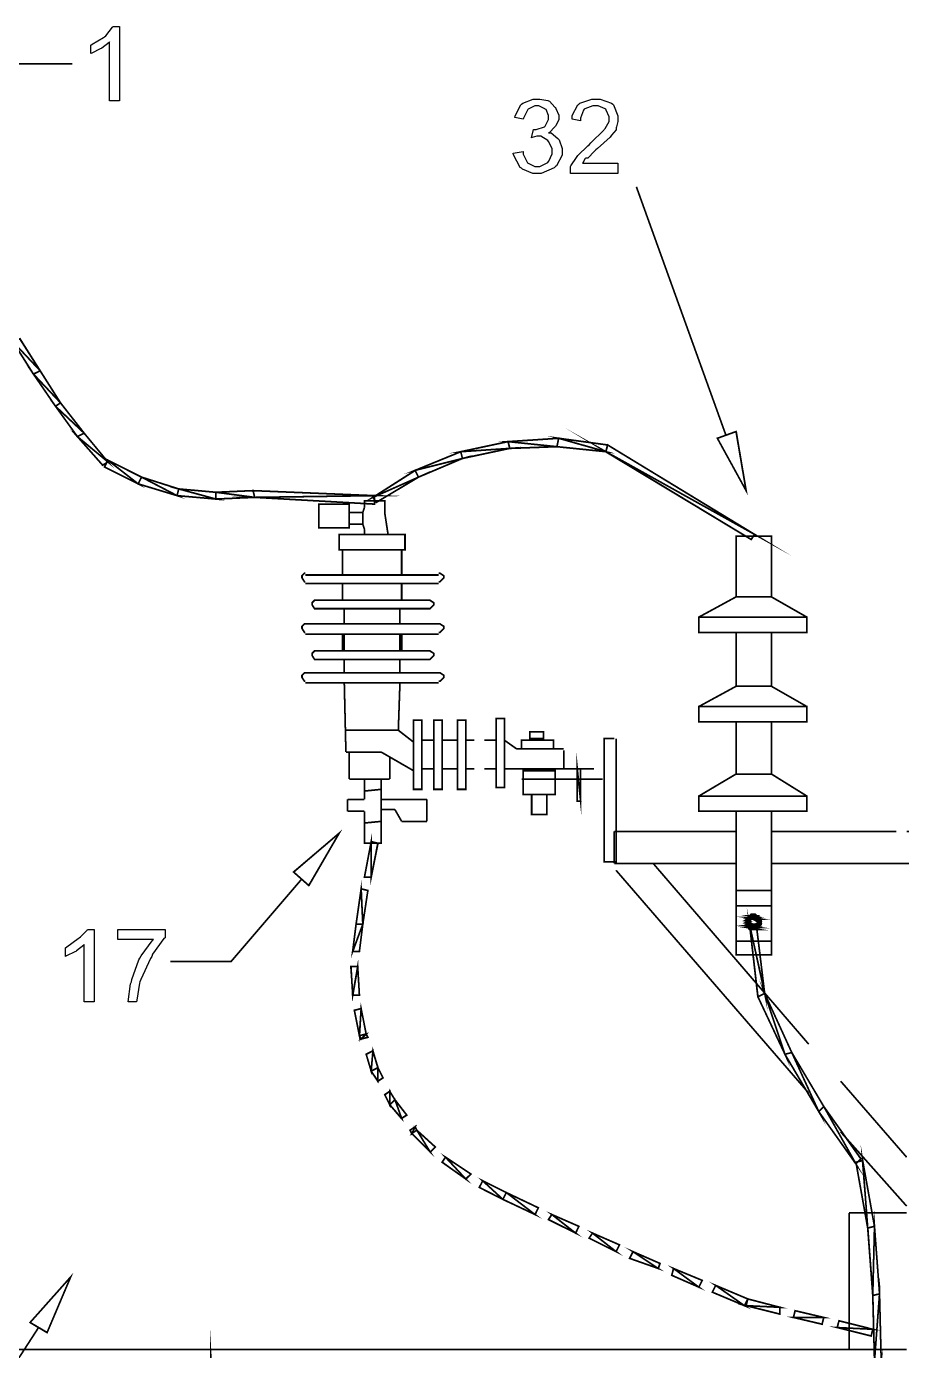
# Model space of a CAD drawing. Extents: x 219 to 1226, y 175 to 465.
# Drawn here: x 951.21 to 973.19, y 388.63 to 421.89 of the extents above; entities that cross this region are included whole.
import ezdxf

# ---------------------------------------------------------------- set-up
doc = ezdxf.new("R2010")
doc.units = 0
doc.header["$MEASUREMENT"] = 0
for name, color, linetype in [('C00-00-00-BLACK', 7, 'Continuous'), ('C00-7E-FF', 150, 'Continuous'), ('C00-FF-00', 3, 'Continuous'), ('CFF-00-00', 1, 'Continuous'), ('CFF-7E-00', 30, 'Continuous')]:
    doc.layers.add(name, color=color, linetype=linetype)

msp = doc.modelspace()

# ---------------------------------------------------------------- linework, layer by layer
at = {"layer": 'C00-00-00-BLACK', "const_width": 0.0423}
for points in [[(958.556, 409.295), (959.321, 409.295), (959.321, 409.887), (958.556, 409.887), (958.556, 409.295)], [(959.321, 409.676), (959.66, 409.676), (959.66, 409.38), (959.321, 409.38), (959.321, 409.676)], [(960.72, 408.742), (959.067, 408.742), (959.067, 409.127), (960.72, 409.127), (960.72, 408.742)], [(969.034, 407.557), (969.034, 409.084), (969.923, 409.084), (969.923, 407.557), (969.034, 407.557)], [(970.814, 406.665), (968.099, 406.665), (968.099, 407.048), (970.814, 407.048), (970.814, 406.665)], [(970.814, 404.802), (970.814, 404.419), (968.099, 404.419), (968.099, 404.802), (970.814, 404.802)], [(960.932, 404.462), (961.144, 404.462), (961.144, 402.723), (960.932, 402.723), (960.932, 404.462)], [(961.441, 404.462), (961.652, 404.462), (961.652, 402.723), (961.441, 402.723), (961.441, 404.462)], [(962.036, 404.462), (962.247, 404.462), (962.247, 402.723), (962.036, 402.723), (962.036, 404.462)], [(963.009, 404.503), (963.221, 404.503), (963.221, 402.768), (963.009, 402.768), (963.009, 404.503)], [(964.197, 403.996), (963.859, 403.996), (963.859, 404.166), (964.197, 404.166), (964.197, 403.996)], [(964.452, 403.741), (963.647, 403.741), (963.647, 403.954), (964.452, 403.954), (964.452, 403.741)], [(965.047, 403.234), (965.131, 402.427), (965.047, 402.427), (965.047, 403.234)], [(963.69, 403.192), (964.493, 403.192), (964.493, 402.596), (963.69, 402.596), (963.69, 403.192)], [(965.131, 403.234), (965.047, 403.234), (965.131, 402.427), (965.131, 403.234)], [(963.901, 402.596), (964.282, 402.596), (964.282, 402.088), (963.901, 402.088), (963.901, 402.596)], [(968.099, 402.553), (970.814, 402.553), (970.814, 402.173), (968.099, 402.173), (968.099, 402.553)], [(969.626, 399.503), (969.33, 399.503), (969.626, 399.461), (969.626, 399.503)], [(969.584, 399.545), (969.373, 399.545), (969.584, 399.503), (969.584, 399.545)], [(969.373, 399.418), (969.287, 399.418), (969.373, 399.376), (969.373, 399.418)], [(969.416, 399.461), (969.287, 399.461), (969.373, 399.418), (969.416, 399.461)], [(969.669, 399.376), (969.669, 399.43), (969.509, 399.588), (969.457, 399.588), (969.414, 399.588), (969.287, 399.43), (969.287, 399.376), (969.287, 399.334), (969.414, 399.206), (969.457, 399.206), (969.509, 399.206), (969.669, 399.334), (969.669, 399.376)], [(969.287, 399.461), (969.373, 399.418), (969.287, 399.418), (969.287, 399.461)], [(969.33, 399.461), (969.416, 399.461), (969.287, 399.461), (969.33, 399.461)], [(969.287, 399.461), (969.416, 399.461), (969.457, 399.461), (969.287, 399.461)], [(969.416, 399.461), (969.457, 399.461), (969.287, 399.461), (969.416, 399.461)], [(969.416, 399.461), (969.287, 399.461), (969.416, 399.461)], [(969.287, 399.461), (969.416, 399.461), (969.457, 399.461), (969.287, 399.461)], [(969.287, 399.461), (969.416, 399.461), (969.457, 399.461), (969.287, 399.461)], [(969.416, 399.461), (969.457, 399.461), (969.287, 399.461), (969.416, 399.461)], [(969.287, 399.418), (969.373, 399.376), (969.287, 399.376), (969.287, 399.418)], [(969.287, 399.418), (969.373, 399.418), (969.416, 399.418), (969.287, 399.418)], [(969.373, 399.418), (969.416, 399.418), (969.287, 399.418), (969.373, 399.418)], [(969.373, 399.418), (969.287, 399.418), (969.373, 399.418)], [(969.287, 399.418), (969.373, 399.418), (969.416, 399.418), (969.287, 399.418)], [(969.287, 399.418), (969.373, 399.418), (969.416, 399.418), (969.287, 399.418)], [(969.373, 399.418), (969.416, 399.418), (969.287, 399.418), (969.373, 399.418)], [(969.373, 399.545), (969.584, 399.503), (969.33, 399.503), (969.373, 399.545)], [(969.33, 399.503), (969.626, 399.461), (969.33, 399.461), (969.33, 399.503)], [(969.584, 399.503), (969.33, 399.503), (969.584, 399.503)], [(969.33, 399.503), (969.584, 399.503), (969.626, 399.503), (969.33, 399.503)], [(969.626, 399.503), (969.669, 399.503), (969.33, 399.503), (969.626, 399.503)], [(969.626, 399.503), (969.33, 399.503), (969.584, 399.503), (969.626, 399.503)], [(969.33, 399.461), (969.457, 399.461), (969.5, 399.461), (969.33, 399.461)], [(969.457, 399.461), (969.5, 399.461), (969.33, 399.461), (969.457, 399.461)], [(969.457, 399.461), (969.33, 399.461), (969.416, 399.461), (969.457, 399.461)], [(969.416, 399.545), (969.542, 399.545), (969.373, 399.545), (969.416, 399.545)], [(969.542, 399.545), (969.373, 399.545), (969.542, 399.545)], [(969.373, 399.545), (969.542, 399.545), (969.584, 399.545), (969.373, 399.545)], [(969.584, 399.545), (969.626, 399.545), (969.373, 399.545), (969.584, 399.545)], [(969.584, 399.545), (969.373, 399.545), (969.542, 399.545), (969.584, 399.545)], [(969.584, 399.376), (969.584, 399.407), (969.489, 399.503), (969.457, 399.503), (969.435, 399.503), (969.373, 399.407), (969.373, 399.376), (969.373, 399.355), (969.435, 399.292), (969.457, 399.292), (969.489, 399.292), (969.584, 399.355), (969.584, 399.376)], [(969.5, 399.545), (969.457, 399.545), (969.416, 399.545), (969.5, 399.545)], [(969.542, 399.545), (969.584, 399.545), (969.416, 399.545), (969.542, 399.545)], [(969.542, 399.545), (969.416, 399.545), (969.5, 399.545), (969.542, 399.545)], [(969.542, 399.545), (969.416, 399.545), (969.542, 399.545)], [(969.542, 399.418), (969.626, 399.376), (969.584, 399.376), (969.542, 399.418)], [(969.457, 399.545), (969.5, 399.545), (969.542, 399.545), (969.457, 399.545)], [(969.5, 399.545), (969.542, 399.545), (969.457, 399.545), (969.5, 399.545)], [(969.626, 399.461), (969.457, 399.461), (969.626, 399.461)], [(969.457, 399.461), (969.626, 399.461), (969.5, 399.461), (969.457, 399.461)], [(969.626, 399.418), (969.542, 399.418), (969.626, 399.376), (969.626, 399.418)], [(969.626, 399.461), (969.542, 399.461), (969.626, 399.418), (969.626, 399.461)], [(969.626, 399.461), (969.5, 399.461), (969.626, 399.461)], [(969.5, 399.461), (969.626, 399.461), (969.669, 399.461), (969.5, 399.461)], [(969.5, 399.461), (969.626, 399.461), (969.669, 399.461), (969.5, 399.461)], [(969.626, 399.461), (969.669, 399.461), (969.5, 399.461), (969.626, 399.461)], [(969.626, 399.461), (969.5, 399.461), (969.626, 399.461)], [(969.5, 399.461), (969.626, 399.461), (969.542, 399.461), (969.5, 399.461)], [(969.542, 399.461), (969.626, 399.418), (969.542, 399.418), (969.542, 399.461)], [(969.542, 399.461), (969.626, 399.461), (969.669, 399.461), (969.542, 399.461)], [(969.626, 399.461), (969.669, 399.461), (969.542, 399.461), (969.626, 399.461)], [(969.626, 399.461), (969.542, 399.461), (969.626, 399.461)], [(969.542, 399.461), (969.626, 399.461), (969.669, 399.461), (969.542, 399.461)], [(969.542, 399.418), (969.626, 399.418), (969.669, 399.418), (969.542, 399.418)], [(969.626, 399.418), (969.669, 399.418), (969.542, 399.418), (969.626, 399.418)], [(969.626, 399.418), (969.542, 399.418), (969.626, 399.418)], [(969.542, 399.418), (969.626, 399.418), (969.669, 399.418), (969.542, 399.418)], [(969.626, 399.292), (969.33, 399.292), (969.626, 399.249), (969.626, 399.292)], [(969.584, 399.249), (969.33, 399.249), (969.584, 399.206), (969.584, 399.249)], [(969.373, 399.376), (969.287, 399.376), (969.373, 399.334), (969.373, 399.376)], [(969.373, 399.334), (969.287, 399.334), (969.373, 399.292), (969.373, 399.334)], [(969.287, 399.376), (969.373, 399.334), (969.287, 399.334), (969.287, 399.376)], [(969.373, 399.376), (969.287, 399.376), (969.373, 399.376)], [(969.287, 399.376), (969.373, 399.376), (969.416, 399.376), (969.287, 399.376)], [(969.287, 399.376), (969.373, 399.376), (969.416, 399.376), (969.287, 399.376)], [(969.373, 399.376), (969.416, 399.376), (969.287, 399.376), (969.373, 399.376)], [(969.373, 399.376), (969.287, 399.376), (969.373, 399.376)], [(969.287, 399.376), (969.373, 399.376), (969.416, 399.376), (969.287, 399.376)], [(969.287, 399.334), (969.373, 399.292), (969.287, 399.292), (969.287, 399.334)], [(969.287, 399.334), (969.373, 399.334), (969.416, 399.334), (969.287, 399.334)], [(969.373, 399.334), (969.416, 399.334), (969.287, 399.334), (969.373, 399.334)], [(969.373, 399.334), (969.287, 399.334), (969.373, 399.334)], [(969.287, 399.334), (969.373, 399.334), (969.416, 399.334), (969.287, 399.334)], [(969.416, 399.292), (969.457, 399.292), (969.287, 399.292), (969.416, 399.292)], [(969.416, 399.292), (969.287, 399.292), (969.373, 399.292), (969.416, 399.292)], [(969.287, 399.292), (969.416, 399.292), (969.457, 399.292), (969.287, 399.292)], [(969.416, 399.292), (969.457, 399.292), (969.287, 399.292), (969.416, 399.292)], [(969.416, 399.292), (969.287, 399.292), (969.416, 399.292)], [(969.287, 399.292), (969.416, 399.292), (969.457, 399.292), (969.287, 399.292)], [(969.287, 399.292), (969.416, 399.292), (969.457, 399.292), (969.287, 399.292)], [(969.416, 399.292), (969.457, 399.292), (969.287, 399.292), (969.416, 399.292)], [(969.416, 399.292), (969.287, 399.292), (969.457, 399.292), (969.416, 399.292)], [(969.287, 399.292), (969.457, 399.292), (969.33, 399.292), (969.287, 399.292)], [(969.33, 399.249), (969.584, 399.206), (969.373, 399.206), (969.33, 399.249)], [(969.33, 399.292), (969.626, 399.249), (969.33, 399.249), (969.33, 399.292)], [(969.33, 399.292), (969.457, 399.292), (969.5, 399.292), (969.33, 399.292)], [(969.457, 399.292), (969.5, 399.292), (969.33, 399.292), (969.457, 399.292)], [(969.584, 399.249), (969.33, 399.249), (969.584, 399.249)], [(969.33, 399.249), (969.584, 399.249), (969.626, 399.249), (969.33, 399.249)], [(969.584, 399.249), (969.626, 399.249), (969.33, 399.249), (969.584, 399.249)], [(969.584, 399.249), (969.33, 399.249), (969.626, 399.249), (969.584, 399.249)], [(969.416, 399.206), (969.542, 399.206), (969.373, 399.206), (969.416, 399.206)], [(969.542, 399.206), (969.373, 399.206), (969.542, 399.206)], [(969.373, 399.206), (969.542, 399.206), (969.584, 399.206), (969.373, 399.206)], [(969.542, 399.206), (969.584, 399.206), (969.373, 399.206), (969.542, 399.206)], [(969.542, 399.206), (969.373, 399.206), (969.584, 399.206), (969.542, 399.206)], [(969.373, 399.206), (969.542, 399.206), (969.584, 399.206), (969.373, 399.206)], [(969.416, 399.206), (969.457, 399.206), (969.5, 399.206), (969.416, 399.206)], [(969.5, 399.206), (969.542, 399.206), (969.416, 399.206), (969.5, 399.206)], [(969.5, 399.206), (969.416, 399.206), (969.542, 399.206), (969.5, 399.206)], [(969.416, 399.206), (969.5, 399.206), (969.542, 399.206), (969.416, 399.206)], [(969.457, 399.292), (969.5, 399.292), (969.626, 399.292), (969.457, 399.292)], [(969.457, 399.292), (969.626, 399.292), (969.669, 399.292), (969.457, 399.292)], [(969.626, 399.292), (969.669, 399.292), (969.457, 399.292), (969.626, 399.292)], [(969.457, 399.206), (969.5, 399.206), (969.542, 399.206), (969.457, 399.206)], [(969.626, 399.334), (969.542, 399.334), (969.626, 399.292), (969.626, 399.334)], [(969.542, 399.292), (969.626, 399.292), (969.5, 399.292), (969.542, 399.292)], [(969.5, 399.292), (969.626, 399.292), (969.669, 399.292), (969.5, 399.292)], [(969.626, 399.292), (969.669, 399.292), (969.5, 399.292), (969.626, 399.292)], [(969.626, 399.292), (969.5, 399.292), (969.626, 399.292)], [(969.5, 399.292), (969.626, 399.292), (969.669, 399.292), (969.5, 399.292)], [(969.626, 399.292), (969.669, 399.292), (969.5, 399.292), (969.626, 399.292)], [(969.584, 399.376), (969.626, 399.334), (969.542, 399.334), (969.584, 399.376)], [(969.542, 399.334), (969.626, 399.292), (969.542, 399.292), (969.542, 399.334)], [(969.626, 399.334), (969.542, 399.334), (969.626, 399.334)], [(969.542, 399.334), (969.626, 399.334), (969.669, 399.334), (969.542, 399.334)], [(969.542, 399.334), (969.626, 399.334), (969.669, 399.334), (969.542, 399.334)], [(969.626, 399.334), (969.669, 399.334), (969.542, 399.334), (969.626, 399.334)], [(969.626, 399.292), (969.542, 399.292), (969.626, 399.292)], [(969.542, 399.292), (969.626, 399.292), (969.669, 399.292), (969.542, 399.292)], [(969.542, 399.292), (969.626, 399.292), (969.669, 399.292), (969.542, 399.292)], [(969.626, 399.292), (969.669, 399.292), (969.542, 399.292), (969.626, 399.292)], [(969.626, 399.292), (969.542, 399.292), (969.626, 399.292)], [(969.626, 399.376), (969.584, 399.376), (969.626, 399.334), (969.626, 399.376)], [(969.584, 399.376), (969.626, 399.376), (969.669, 399.376), (969.584, 399.376)], [(969.626, 399.376), (969.669, 399.376), (969.584, 399.376), (969.626, 399.376)], [(969.584, 399.376), (969.626, 399.376), (969.669, 399.376), (969.584, 399.376)], [(969.626, 399.376), (969.669, 399.376), (969.584, 399.376), (969.626, 399.376)], [(955.842, 386.999), (955.926, 386.999), (955.842, 388.481), (955.842, 386.999)]]:
    msp.add_lwpolyline(points, close=True, dxfattribs=at)
for points in [[(959.66, 409.676), (959.702, 409.803)], [(959.702, 409.803), (959.702, 409.973), (960.21, 409.973), (960.21, 409.676)], [(960.21, 409.676), (960.294, 409.127)], [(959.66, 409.38), (959.702, 409.253)], [(960.21, 409.127), (959.702, 409.127), (959.702, 409.253)], [(959.152, 408.107), (959.152, 408.742)], [(960.636, 408.107), (960.636, 408.742)], [(958.218, 408.15), (958.196, 408.15), (958.133, 408.088), (958.133, 408.066), (958.133, 408.034), (958.196, 407.938), (958.218, 407.938)], [(958.218, 408.107), (961.568, 408.107)], [(961.568, 407.938), (961.599, 407.938), (961.694, 408.034), (961.694, 408.066), (961.694, 408.088), (961.599, 408.15), (961.568, 408.15)], [(961.568, 407.896), (958.218, 407.896)], [(959.152, 407.473), (959.152, 407.896)], [(960.636, 407.473), (960.636, 407.896)], [(958.471, 407.473), (958.449, 407.473), (958.387, 407.41), (958.387, 407.388), (958.387, 407.356), (958.449, 407.261), (958.471, 407.261)], [(958.471, 407.473), (961.314, 407.473)], [(961.314, 407.261), (961.346, 407.261), (961.441, 407.356), (961.441, 407.388), (961.441, 407.41), (961.346, 407.473), (961.314, 407.473)], [(969.034, 407.557), (968.099, 407.048)], [(970.814, 407.048), (969.923, 407.557)], [(961.314, 407.261), (958.471, 407.261)], [(959.195, 406.879), (959.195, 407.261)], [(960.593, 406.879), (960.593, 407.261)], [(958.218, 406.879), (958.196, 406.879), (958.133, 406.817), (958.133, 406.795), (958.133, 406.763), (958.196, 406.665), (958.218, 406.665)], [(958.218, 406.879), (961.568, 406.879)], [(961.568, 406.665), (961.599, 406.665), (961.694, 406.763), (961.694, 406.795), (961.694, 406.817), (961.599, 406.879), (961.568, 406.879)], [(961.568, 406.623), (958.218, 406.623)], [(959.152, 406.2), (959.152, 406.623)], [(959.195, 406.2), (959.195, 406.623)], [(960.593, 406.2), (960.593, 406.623)], [(960.636, 406.2), (960.636, 406.623)], [(969.923, 406.665), (969.923, 405.311), (969.034, 405.311), (969.034, 406.665)], [(958.471, 406.2), (958.449, 406.2), (958.387, 406.138), (958.387, 406.116), (958.387, 406.084), (958.449, 405.987), (958.471, 405.987)], [(958.471, 406.2), (961.314, 406.2)], [(961.314, 405.987), (961.346, 405.987), (961.441, 406.084), (961.441, 406.116), (961.441, 406.138), (961.346, 406.2), (961.314, 406.2)], [(961.314, 405.987), (958.471, 405.987)], [(959.195, 405.65), (959.195, 405.987)], [(960.593, 405.65), (960.593, 405.987)], [(958.218, 405.65), (958.196, 405.65), (958.133, 405.587), (958.133, 405.564), (958.133, 405.533), (958.196, 405.438), (958.218, 405.438)], [(958.218, 405.65), (961.568, 405.65)], [(961.568, 405.438), (961.599, 405.438), (961.694, 405.533), (961.694, 405.564), (961.694, 405.587), (961.599, 405.65), (961.568, 405.65)], [(961.568, 405.395), (958.218, 405.395)], [(959.236, 403.657), (959.195, 405.395)], [(960.552, 404.207), (960.593, 405.395)], [(969.034, 405.311), (968.099, 404.802)], [(970.814, 404.802), (969.923, 405.311)], [(969.923, 404.419), (969.923, 403.107), (969.034, 403.107), (969.034, 404.419)], [(960.552, 404.207), (959.236, 404.207)], [(960.932, 403.911), (960.552, 404.207)], [(961.441, 403.954), (961.144, 403.954)], [(962.036, 403.954), (961.652, 403.954)], [(962.459, 403.954), (962.247, 403.954)], [(963.009, 403.954), (962.713, 403.954)], [(963.52, 403.741), (963.221, 403.954)], [(965.977, 403.996), (965.724, 403.996), (965.724, 400.902), (966.02, 400.902), (966.02, 403.996)], [(960.125, 403.657), (959.236, 403.657)], [(959.321, 402.979), (959.321, 403.657)], [(960.932, 403.192), (960.125, 403.657)], [(960.337, 403.531), (960.337, 402.979)], [(964.708, 403.741), (963.52, 403.741)], [(964.708, 403.7), (964.708, 403.234)], [(961.441, 403.234), (961.144, 403.234)], [(962.036, 403.234), (961.652, 403.234)], [(962.459, 403.234), (962.247, 403.234)], [(963.009, 403.234), (962.713, 403.234)], [(963.221, 403.234), (965.47, 403.234)], [(965.088, 403.234), (965.131, 403.234)], [(969.034, 403.107), (968.099, 402.553)], [(970.814, 402.553), (969.923, 403.107)], [(960.337, 402.979), (959.321, 402.979)], [(959.702, 402.469), (959.702, 402.979), (960.125, 402.979), (960.125, 401.368), (959.702, 401.368), (959.702, 402.173)], [(963.647, 402.979), (965.681, 402.979)], [(959.279, 402.469), (959.279, 402.173)], [(959.702, 402.469), (959.279, 402.469)], [(960.125, 402.723), (959.702, 402.68)], [(961.271, 402.469), (960.125, 402.469)], [(961.271, 402.214), (961.271, 402.469)], [(965.088, 402.427), (965.131, 402.427)], [(959.279, 402.173), (959.702, 402.173)], [(960.467, 402.214), (960.125, 402.214)], [(960.636, 401.918), (960.467, 402.214)], [(961.271, 402.214), (961.271, 401.918)], [(969.923, 402.173), (969.923, 398.569), (969.034, 398.569), (969.034, 402.173)], [(960.125, 401.918), (959.702, 401.877)], [(961.271, 401.918), (960.636, 401.918)], [(969.034, 401.665), (965.977, 401.665)], [(965.977, 401.665), (965.977, 400.86)], [(969.923, 401.665), (973.061, 401.665)], [(973.318, 401.665), (975.268, 401.665), (975.268, 400.86), (971.662, 400.86)], [(969.034, 400.86), (965.977, 400.86)], [(966.954, 400.86), (970.857, 396.323)], [(971.662, 400.86), (969.923, 400.86)], [(966.02, 400.689), (970.857, 395.095)], [(966.02, 400.689), (970.857, 395.095)], [(969.923, 400.181), (969.034, 400.181)], [(969.923, 399.8), (969.034, 399.8)], [(969.923, 398.91), (969.034, 398.91)], [(971.662, 395.392), (973.318, 393.483)], [(971.662, 394.118), (973.318, 392.254)], [(971.662, 394.118), (973.318, 392.254)], [(971.875, 392.084), (971.875, 388.653)], [(973.318, 392.084), (971.875, 392.084)], [(896.34, 388.653), (971.875, 388.653)], [(971.875, 388.653), (973.318, 388.653)]]:
    msp.add_lwpolyline(points, dxfattribs=at)
at = {"layer": 'C00-00-00-BLACK'}
for points in [[(965.131, 403.234), (965.047, 403.234), (965.131, 402.427), (965.131, 403.234)], [(965.047, 403.234), (965.131, 402.427), (965.047, 402.427), (965.047, 403.234)], [(969.33, 399.461), (969.416, 399.461), (969.287, 399.461), (969.33, 399.461)], [(969.287, 399.461), (969.416, 399.461), (969.457, 399.461), (969.287, 399.461)], [(969.416, 399.461), (969.457, 399.461), (969.287, 399.461), (969.416, 399.461)], [(969.416, 399.461), (969.287, 399.461), (969.416, 399.461)], [(969.287, 399.461), (969.416, 399.461), (969.457, 399.461), (969.287, 399.461)], [(969.287, 399.461), (969.416, 399.461), (969.457, 399.461), (969.287, 399.461)], [(969.416, 399.461), (969.457, 399.461), (969.287, 399.461), (969.416, 399.461)], [(969.416, 399.461), (969.287, 399.461), (969.373, 399.418), (969.416, 399.461)], [(969.287, 399.461), (969.373, 399.418), (969.287, 399.418), (969.287, 399.461)], [(969.373, 399.545), (969.584, 399.503), (969.33, 399.503), (969.373, 399.545)], [(969.584, 399.503), (969.33, 399.503), (969.584, 399.503)], [(969.33, 399.503), (969.584, 399.503), (969.626, 399.503), (969.33, 399.503)], [(969.626, 399.503), (969.669, 399.503), (969.33, 399.503), (969.626, 399.503)], [(969.626, 399.503), (969.33, 399.503), (969.584, 399.503), (969.626, 399.503)], [(969.626, 399.503), (969.33, 399.503), (969.626, 399.461), (969.626, 399.503)], [(969.33, 399.503), (969.626, 399.461), (969.33, 399.461), (969.33, 399.503)], [(969.33, 399.461), (969.457, 399.461), (969.5, 399.461), (969.33, 399.461)], [(969.457, 399.461), (969.5, 399.461), (969.33, 399.461), (969.457, 399.461)], [(969.457, 399.461), (969.33, 399.461), (969.416, 399.461), (969.457, 399.461)], [(969.416, 399.545), (969.542, 399.545), (969.373, 399.545), (969.416, 399.545)], [(969.542, 399.545), (969.373, 399.545), (969.542, 399.545)], [(969.373, 399.545), (969.542, 399.545), (969.584, 399.545), (969.373, 399.545)], [(969.584, 399.545), (969.626, 399.545), (969.373, 399.545), (969.584, 399.545)], [(969.584, 399.545), (969.373, 399.545), (969.542, 399.545), (969.584, 399.545)], [(969.584, 399.545), (969.373, 399.545), (969.584, 399.503), (969.584, 399.545)], [(969.5, 399.545), (969.457, 399.545), (969.416, 399.545), (969.5, 399.545)], [(969.542, 399.545), (969.584, 399.545), (969.416, 399.545), (969.542, 399.545)], [(969.542, 399.545), (969.416, 399.545), (969.5, 399.545), (969.542, 399.545)], [(969.542, 399.545), (969.416, 399.545), (969.542, 399.545)], [(969.457, 399.545), (969.5, 399.545), (969.542, 399.545), (969.457, 399.545)], [(969.5, 399.545), (969.542, 399.545), (969.457, 399.545), (969.5, 399.545)], [(969.626, 399.461), (969.457, 399.461), (969.626, 399.461)], [(969.457, 399.461), (969.626, 399.461), (969.5, 399.461), (969.457, 399.461)], [(969.626, 399.461), (969.5, 399.461), (969.626, 399.461)], [(969.5, 399.461), (969.626, 399.461), (969.669, 399.461), (969.5, 399.461)], [(969.5, 399.461), (969.626, 399.461), (969.669, 399.461), (969.5, 399.461)], [(969.626, 399.461), (969.669, 399.461), (969.5, 399.461), (969.626, 399.461)], [(969.626, 399.461), (969.5, 399.461), (969.626, 399.461)], [(969.5, 399.461), (969.626, 399.461), (969.542, 399.461), (969.5, 399.461)], [(969.542, 399.461), (969.626, 399.461), (969.669, 399.461), (969.542, 399.461)], [(969.626, 399.461), (969.669, 399.461), (969.542, 399.461), (969.626, 399.461)], [(969.626, 399.461), (969.542, 399.461), (969.626, 399.461)], [(969.542, 399.461), (969.626, 399.461), (969.669, 399.461), (969.542, 399.461)], [(969.626, 399.461), (969.542, 399.461), (969.626, 399.418), (969.626, 399.461)], [(969.542, 399.461), (969.626, 399.418), (969.542, 399.418), (969.542, 399.461)], [(969.287, 399.418), (969.373, 399.418), (969.416, 399.418), (969.287, 399.418)], [(969.373, 399.418), (969.416, 399.418), (969.287, 399.418), (969.373, 399.418)], [(969.373, 399.418), (969.287, 399.418), (969.373, 399.418)], [(969.287, 399.418), (969.373, 399.418), (969.416, 399.418), (969.287, 399.418)], [(969.287, 399.418), (969.373, 399.418), (969.416, 399.418), (969.287, 399.418)], [(969.373, 399.418), (969.416, 399.418), (969.287, 399.418), (969.373, 399.418)], [(969.373, 399.418), (969.287, 399.418), (969.373, 399.376), (969.373, 399.418)], [(969.287, 399.418), (969.373, 399.376), (969.287, 399.376), (969.287, 399.418)], [(969.373, 399.376), (969.287, 399.376), (969.373, 399.376)], [(969.287, 399.376), (969.373, 399.376), (969.416, 399.376), (969.287, 399.376)], [(969.287, 399.376), (969.373, 399.376), (969.416, 399.376), (969.287, 399.376)], [(969.373, 399.376), (969.416, 399.376), (969.287, 399.376), (969.373, 399.376)], [(969.373, 399.376), (969.287, 399.376), (969.373, 399.376)], [(969.287, 399.376), (969.373, 399.376), (969.416, 399.376), (969.287, 399.376)], [(969.373, 399.376), (969.287, 399.376), (969.373, 399.334), (969.373, 399.376)], [(969.287, 399.376), (969.373, 399.334), (969.287, 399.334), (969.287, 399.376)], [(969.287, 399.334), (969.373, 399.334), (969.416, 399.334), (969.287, 399.334)], [(969.373, 399.334), (969.416, 399.334), (969.287, 399.334), (969.373, 399.334)], [(969.373, 399.334), (969.287, 399.334), (969.373, 399.334)], [(969.287, 399.334), (969.373, 399.334), (969.416, 399.334), (969.287, 399.334)], [(969.373, 399.334), (969.287, 399.334), (969.373, 399.292), (969.373, 399.334)], [(969.287, 399.334), (969.373, 399.292), (969.287, 399.292), (969.287, 399.334)], [(969.416, 399.292), (969.457, 399.292), (969.287, 399.292), (969.416, 399.292)], [(969.416, 399.292), (969.287, 399.292), (969.373, 399.292), (969.416, 399.292)], [(969.287, 399.292), (969.416, 399.292), (969.457, 399.292), (969.287, 399.292)], [(969.416, 399.292), (969.457, 399.292), (969.287, 399.292), (969.416, 399.292)], [(969.416, 399.292), (969.287, 399.292), (969.416, 399.292)], [(969.287, 399.292), (969.416, 399.292), (969.457, 399.292), (969.287, 399.292)], [(969.287, 399.292), (969.416, 399.292), (969.457, 399.292), (969.287, 399.292)], [(969.416, 399.292), (969.457, 399.292), (969.287, 399.292), (969.416, 399.292)], [(969.416, 399.292), (969.287, 399.292), (969.457, 399.292), (969.416, 399.292)], [(969.287, 399.292), (969.457, 399.292), (969.33, 399.292), (969.287, 399.292)], [(969.33, 399.292), (969.457, 399.292), (969.5, 399.292), (969.33, 399.292)], [(969.457, 399.292), (969.5, 399.292), (969.33, 399.292), (969.457, 399.292)], [(969.626, 399.292), (969.33, 399.292), (969.626, 399.249), (969.626, 399.292)], [(969.33, 399.292), (969.626, 399.249), (969.33, 399.249), (969.33, 399.292)], [(969.584, 399.249), (969.33, 399.249), (969.584, 399.249)], [(969.33, 399.249), (969.584, 399.249), (969.626, 399.249), (969.33, 399.249)], [(969.584, 399.249), (969.626, 399.249), (969.33, 399.249), (969.584, 399.249)], [(969.584, 399.249), (969.33, 399.249), (969.626, 399.249), (969.584, 399.249)], [(969.584, 399.249), (969.33, 399.249), (969.584, 399.206), (969.584, 399.249)], [(969.33, 399.249), (969.584, 399.206), (969.373, 399.206), (969.33, 399.249)], [(969.416, 399.206), (969.542, 399.206), (969.373, 399.206), (969.416, 399.206)], [(969.542, 399.206), (969.373, 399.206), (969.542, 399.206)], [(969.373, 399.206), (969.542, 399.206), (969.584, 399.206), (969.373, 399.206)], [(969.542, 399.206), (969.584, 399.206), (969.373, 399.206), (969.542, 399.206)], [(969.542, 399.206), (969.373, 399.206), (969.584, 399.206), (969.542, 399.206)], [(969.373, 399.206), (969.542, 399.206), (969.584, 399.206), (969.373, 399.206)], [(969.416, 399.206), (969.457, 399.206), (969.5, 399.206), (969.416, 399.206)], [(969.5, 399.206), (969.542, 399.206), (969.416, 399.206), (969.5, 399.206)], [(969.5, 399.206), (969.416, 399.206), (969.542, 399.206), (969.5, 399.206)], [(969.416, 399.206), (969.5, 399.206), (969.542, 399.206), (969.416, 399.206)], [(969.457, 399.292), (969.5, 399.292), (969.626, 399.292), (969.457, 399.292)], [(969.457, 399.292), (969.626, 399.292), (969.669, 399.292), (969.457, 399.292)], [(969.626, 399.292), (969.669, 399.292), (969.457, 399.292), (969.626, 399.292)], [(969.457, 399.206), (969.5, 399.206), (969.542, 399.206), (969.457, 399.206)], [(969.542, 399.292), (969.626, 399.292), (969.5, 399.292), (969.542, 399.292)], [(969.5, 399.292), (969.626, 399.292), (969.669, 399.292), (969.5, 399.292)], [(969.626, 399.292), (969.669, 399.292), (969.5, 399.292), (969.626, 399.292)], [(969.626, 399.292), (969.5, 399.292), (969.626, 399.292)], [(969.5, 399.292), (969.626, 399.292), (969.669, 399.292), (969.5, 399.292)], [(969.626, 399.292), (969.669, 399.292), (969.5, 399.292), (969.626, 399.292)], [(969.542, 399.418), (969.626, 399.418), (969.669, 399.418), (969.542, 399.418)], [(969.626, 399.418), (969.669, 399.418), (969.542, 399.418), (969.626, 399.418)], [(969.626, 399.418), (969.542, 399.418), (969.626, 399.418)], [(969.542, 399.418), (969.626, 399.418), (969.669, 399.418), (969.542, 399.418)], [(969.626, 399.418), (969.542, 399.418), (969.626, 399.376), (969.626, 399.418)], [(969.542, 399.418), (969.626, 399.376), (969.584, 399.376), (969.542, 399.418)], [(969.584, 399.376), (969.626, 399.334), (969.542, 399.334), (969.584, 399.376)], [(969.626, 399.334), (969.542, 399.334), (969.626, 399.334)], [(969.542, 399.334), (969.626, 399.334), (969.669, 399.334), (969.542, 399.334)], [(969.542, 399.334), (969.626, 399.334), (969.669, 399.334), (969.542, 399.334)], [(969.626, 399.334), (969.669, 399.334), (969.542, 399.334), (969.626, 399.334)], [(969.626, 399.334), (969.542, 399.334), (969.626, 399.292), (969.626, 399.334)], [(969.542, 399.334), (969.626, 399.292), (969.542, 399.292), (969.542, 399.334)], [(969.626, 399.292), (969.542, 399.292), (969.626, 399.292)], [(969.542, 399.292), (969.626, 399.292), (969.669, 399.292), (969.542, 399.292)], [(969.542, 399.292), (969.626, 399.292), (969.669, 399.292), (969.542, 399.292)], [(969.626, 399.292), (969.669, 399.292), (969.542, 399.292), (969.626, 399.292)], [(969.626, 399.292), (969.542, 399.292), (969.626, 399.292)], [(969.584, 399.376), (969.626, 399.376), (969.669, 399.376), (969.584, 399.376)], [(969.626, 399.376), (969.669, 399.376), (969.584, 399.376), (969.626, 399.376)], [(969.584, 399.376), (969.626, 399.376), (969.669, 399.376), (969.584, 399.376)], [(969.626, 399.376), (969.669, 399.376), (969.584, 399.376), (969.626, 399.376)], [(969.626, 399.376), (969.584, 399.376), (969.626, 399.334), (969.626, 399.376)]]:
    msp.add_lwpolyline(points, close=True, dxfattribs=at)
at = {"layer": 'C00-7E-FF', "const_width": 0.0423}
for points in [[(950.202, 417.223), (950.881, 420.95), (952.365, 420.95)], [(968.777, 411.626), (966.531, 417.858)], [(958.133, 400.477), (956.353, 398.4), (954.826, 398.4)], [(951.516, 389.203), (946.004, 380.684)]]:
    msp.add_lwpolyline(points, dxfattribs=at)
for points in [[(969.034, 411.71), (969.287, 410.226), (968.565, 411.541), (969.034, 411.71)], [(957.921, 400.646), (959.067, 401.622), (958.303, 400.307), (957.921, 400.646)], [(951.304, 389.33), (952.323, 390.474), (951.73, 389.076), (951.304, 389.33)]]:
    msp.add_lwpolyline(points, close=True, dxfattribs=at)
at = {"layer": 'C00-7E-FF'}
for points in [[(969.034, 411.71), (969.287, 410.226), (968.565, 411.541), (969.034, 411.71)], [(957.921, 400.646), (959.067, 401.622), (958.303, 400.307), (957.921, 400.646)], [(951.304, 389.33), (952.323, 390.474), (951.73, 389.076), (951.304, 389.33)]]:
    msp.add_lwpolyline(points, close=True, dxfattribs=at)
at = {"layer": 'C00-FF-00', "const_width": 0.0423}
for points in [[(959.871, 401.411), (959.871, 400.519), (959.702, 400.519), (959.871, 401.411)], [(960.041, 401.368), (959.871, 401.411), (959.871, 400.519), (960.041, 401.368)], [(959.618, 400.223), (959.66, 399.334), (959.491, 399.334), (959.618, 400.223)], [(959.787, 400.181), (959.618, 400.223), (959.66, 399.334), (959.787, 400.181)], [(959.66, 399.334), (959.406, 398.653), (959.575, 398.653), (959.66, 399.334)], [(959.491, 399.334), (959.66, 399.334), (959.406, 398.653), (959.491, 399.334)], [(959.532, 398.273), (959.406, 397.552), (959.575, 397.552), (959.532, 398.273)], [(959.363, 398.273), (959.532, 398.273), (959.406, 397.552), (959.363, 398.273)], [(959.448, 397.172), (959.618, 397.215), (959.575, 396.534), (959.448, 397.172)], [(959.618, 397.215), (959.575, 396.534), (959.745, 396.577), (959.618, 397.215)], [(959.575, 396.534), (959.745, 396.577), (959.618, 396.45), (959.575, 396.534)], [(959.745, 396.577), (959.618, 396.45), (959.787, 396.493), (959.745, 396.577)], [(959.745, 396.068), (959.914, 396.154), (959.871, 395.645), (959.745, 396.068)], [(959.914, 396.154), (959.871, 395.645), (960.041, 395.731), (959.914, 396.154)], [(960.041, 395.731), (960.041, 395.392), (960.168, 395.476), (960.041, 395.731)], [(959.871, 395.645), (960.041, 395.731), (960.041, 395.392), (959.871, 395.645)], [(960.21, 395.053), (960.337, 395.137), (960.337, 394.799), (960.21, 395.053)], [(960.337, 395.137), (960.337, 394.799), (960.467, 394.926), (960.337, 395.137)], [(960.337, 394.799), (960.467, 394.926), (960.636, 394.458), (960.337, 394.799)], [(960.467, 394.926), (960.636, 394.458), (960.763, 394.541), (960.467, 394.926)], [(960.848, 394.161), (960.975, 394.245), (960.89, 394.077), (960.848, 394.161)], [(960.975, 394.245), (960.89, 394.077), (961.016, 394.161), (960.975, 394.245)], [(960.89, 394.077), (961.016, 394.161), (961.355, 393.611), (960.89, 394.077)], [(961.016, 394.161), (961.355, 393.611), (961.482, 393.738), (961.016, 394.161)], [(961.737, 393.483), (962.247, 392.934), (962.374, 393.06), (961.737, 393.483)], [(961.652, 393.356), (961.737, 393.483), (962.247, 392.934), (961.652, 393.356)], [(962.67, 392.89), (963.179, 392.423), (963.265, 392.594), (962.67, 392.89)], [(962.586, 392.723), (962.67, 392.89), (963.179, 392.423), (962.586, 392.723)], [(963.265, 392.594), (963.986, 392.042), (964.07, 392.211), (963.265, 392.594)], [(963.179, 392.423), (963.265, 392.594), (963.986, 392.042), (963.179, 392.423)], [(964.409, 392.042), (965.005, 391.576), (965.088, 391.745), (964.409, 392.042)], [(964.324, 391.915), (964.409, 392.042), (965.005, 391.576), (964.324, 391.915)], [(965.428, 391.576), (966.023, 391.11), (966.108, 391.28), (965.428, 391.576)], [(965.344, 391.449), (965.428, 391.576), (966.023, 391.11), (965.344, 391.449)], [(966.446, 391.11), (967.081, 390.687), (967.124, 390.814), (966.446, 391.11)], [(966.362, 390.941), (966.446, 391.11), (967.081, 390.687), (966.362, 390.941)], [(967.463, 390.687), (968.099, 390.219), (968.185, 390.388), (967.463, 390.687)], [(967.42, 390.515), (967.463, 390.687), (968.099, 390.219), (967.42, 390.515)], [(968.524, 390.261), (969.246, 389.753), (969.33, 389.922), (968.524, 390.261)], [(968.438, 390.092), (968.524, 390.261), (969.246, 389.753), (968.438, 390.092)], [(969.33, 389.922), (969.287, 389.753), (970.135, 389.712), (969.33, 389.922)], [(969.287, 389.753), (970.135, 389.712), (970.135, 389.542), (969.287, 389.753)], [(970.475, 389.457), (971.237, 389.457), (971.196, 389.287), (970.475, 389.457)], [(970.518, 389.626), (970.475, 389.457), (971.237, 389.457), (970.518, 389.626)], [(971.576, 389.203), (972.468, 389.16), (972.427, 388.991), (971.576, 389.203)], [(971.619, 389.373), (971.576, 389.203), (972.468, 389.16), (971.619, 389.373)]]:
    msp.add_lwpolyline(points, close=True, dxfattribs=at)
at = {"layer": 'C00-FF-00'}
for points in [[(959.871, 401.411), (959.871, 400.519), (959.702, 400.519), (959.871, 401.411)], [(960.041, 401.368), (959.871, 401.411), (959.871, 400.519), (960.041, 401.368)], [(959.618, 400.223), (959.66, 399.334), (959.491, 399.334), (959.618, 400.223)], [(959.787, 400.181), (959.618, 400.223), (959.66, 399.334), (959.787, 400.181)], [(959.491, 399.334), (959.66, 399.334), (959.406, 398.653), (959.491, 399.334)], [(959.66, 399.334), (959.406, 398.653), (959.575, 398.653), (959.66, 399.334)], [(959.363, 398.273), (959.532, 398.273), (959.406, 397.552), (959.363, 398.273)], [(959.532, 398.273), (959.406, 397.552), (959.575, 397.552), (959.532, 398.273)], [(959.448, 397.172), (959.618, 397.215), (959.575, 396.534), (959.448, 397.172)], [(959.618, 397.215), (959.575, 396.534), (959.745, 396.577), (959.618, 397.215)], [(959.575, 396.534), (959.745, 396.577), (959.618, 396.45), (959.575, 396.534)], [(959.745, 396.577), (959.618, 396.45), (959.787, 396.493), (959.745, 396.577)], [(959.745, 396.068), (959.914, 396.154), (959.871, 395.645), (959.745, 396.068)], [(959.914, 396.154), (959.871, 395.645), (960.041, 395.731), (959.914, 396.154)], [(959.871, 395.645), (960.041, 395.731), (960.041, 395.392), (959.871, 395.645)], [(960.041, 395.731), (960.041, 395.392), (960.168, 395.476), (960.041, 395.731)], [(960.21, 395.053), (960.337, 395.137), (960.337, 394.799), (960.21, 395.053)], [(960.337, 395.137), (960.337, 394.799), (960.467, 394.926), (960.337, 395.137)], [(960.337, 394.799), (960.467, 394.926), (960.636, 394.458), (960.337, 394.799)], [(960.467, 394.926), (960.636, 394.458), (960.763, 394.541), (960.467, 394.926)], [(960.848, 394.161), (960.975, 394.245), (960.89, 394.077), (960.848, 394.161)], [(960.975, 394.245), (960.89, 394.077), (961.016, 394.161), (960.975, 394.245)], [(960.89, 394.077), (961.016, 394.161), (961.355, 393.611), (960.89, 394.077)], [(961.016, 394.161), (961.355, 393.611), (961.482, 393.738), (961.016, 394.161)], [(961.652, 393.356), (961.737, 393.483), (962.247, 392.934), (961.652, 393.356)], [(961.737, 393.483), (962.247, 392.934), (962.374, 393.06), (961.737, 393.483)], [(962.586, 392.723), (962.67, 392.89), (963.179, 392.423), (962.586, 392.723)], [(962.67, 392.89), (963.179, 392.423), (963.265, 392.594), (962.67, 392.89)], [(963.179, 392.423), (963.265, 392.594), (963.986, 392.042), (963.179, 392.423)], [(963.265, 392.594), (963.986, 392.042), (964.07, 392.211), (963.265, 392.594)], [(964.324, 391.915), (964.409, 392.042), (965.005, 391.576), (964.324, 391.915)], [(964.409, 392.042), (965.005, 391.576), (965.088, 391.745), (964.409, 392.042)], [(965.344, 391.449), (965.428, 391.576), (966.023, 391.11), (965.344, 391.449)], [(965.428, 391.576), (966.023, 391.11), (966.108, 391.28), (965.428, 391.576)], [(966.362, 390.941), (966.446, 391.11), (967.081, 390.687), (966.362, 390.941)], [(966.446, 391.11), (967.081, 390.687), (967.124, 390.814), (966.446, 391.11)], [(967.42, 390.515), (967.463, 390.687), (968.099, 390.219), (967.42, 390.515)], [(967.463, 390.687), (968.099, 390.219), (968.185, 390.388), (967.463, 390.687)], [(968.438, 390.092), (968.524, 390.261), (969.246, 389.753), (968.438, 390.092)], [(968.524, 390.261), (969.246, 389.753), (969.33, 389.922), (968.524, 390.261)], [(969.33, 389.922), (969.287, 389.753), (970.135, 389.712), (969.33, 389.922)], [(969.287, 389.753), (970.135, 389.712), (970.135, 389.542), (969.287, 389.753)], [(970.518, 389.626), (970.475, 389.457), (971.237, 389.457), (970.518, 389.626)], [(970.475, 389.457), (971.237, 389.457), (971.196, 389.287), (970.475, 389.457)], [(971.619, 389.373), (971.576, 389.203), (972.468, 389.16), (971.619, 389.373)], [(971.576, 389.203), (972.468, 389.16), (972.427, 388.991), (971.576, 389.203)]]:
    msp.add_lwpolyline(points, close=True, dxfattribs=at)
at = {"layer": 'C00-FF-00', "const_width": 0.0423}
for points in [[(959.66, 399.334), (959.491, 399.334)], [(972.468, 389.16), (972.427, 388.991)]]:
    msp.add_lwpolyline(points, dxfattribs=at)
at = {"layer": 'CFF-00-00', "const_width": 0.0423}
for points in [[(950.881, 413.957), (951.558, 413.237), (951.389, 413.153), (950.881, 413.957)], [(951.05, 414.042), (950.881, 413.957), (951.558, 413.237), (951.05, 414.042)], [(951.389, 413.153), (952.069, 412.431), (951.942, 412.346), (951.389, 413.153)], [(951.558, 413.237), (951.389, 413.153), (952.069, 412.431), (951.558, 413.237)], [(951.942, 412.346), (952.662, 411.669), (952.492, 411.584), (951.942, 412.346)], [(952.069, 412.431), (951.942, 412.346), (952.662, 411.669), (952.069, 412.431)], [(952.492, 411.584), (953.257, 410.948), (953.127, 410.864), (952.492, 411.584)], [(969.416, 408.999), (969.5, 409.127), (965.767, 411.204), (969.416, 408.999)], [(952.662, 411.669), (952.492, 411.584), (953.257, 410.948), (952.662, 411.669)], [(963.308, 411.457), (963.351, 411.287), (962.12, 411.204), (963.308, 411.457)], [(964.579, 411.541), (964.536, 411.33), (963.308, 411.457), (964.579, 411.541)], [(964.536, 411.33), (963.308, 411.457), (963.351, 411.287), (964.536, 411.33)], [(965.809, 411.373), (965.767, 411.204), (964.579, 411.541), (965.809, 411.373)], [(965.767, 411.204), (964.579, 411.541), (964.536, 411.33), (965.767, 411.204)], [(953.257, 410.991), (954.019, 410.396), (954.104, 410.565), (953.257, 410.991)], [(962.12, 411.204), (962.163, 411.034), (960.975, 410.735), (962.12, 411.204)], [(962.163, 411.034), (960.975, 410.735), (961.059, 410.565), (962.163, 411.034)], [(963.351, 411.287), (962.12, 411.204), (962.163, 411.034), (963.351, 411.287)], [(969.5, 409.127), (965.767, 411.204), (965.809, 411.373), (969.5, 409.127)], [(953.173, 410.819), (953.257, 410.991), (954.019, 410.396), (953.173, 410.819)], [(960.975, 410.735), (961.059, 410.565), (959.914, 410.057), (960.975, 410.735)], [(954.104, 410.565), (954.996, 410.1), (955.037, 410.269), (954.104, 410.565)], [(954.019, 410.396), (954.104, 410.565), (954.996, 410.1), (954.019, 410.396)], [(961.059, 410.565), (959.914, 410.057), (959.998, 409.93), (961.059, 410.565)], [(955.037, 410.269), (955.969, 410.015), (955.969, 410.185), (955.037, 410.269)], [(954.996, 410.1), (955.037, 410.269), (955.969, 410.015), (954.996, 410.1)], [(955.969, 410.185), (956.946, 410.057), (956.903, 410.226), (955.969, 410.185)], [(955.969, 410.015), (955.969, 410.185), (956.946, 410.057), (955.969, 410.015)], [(959.957, 409.887), (959.957, 410.1), (956.946, 410.057), (959.957, 409.887)], [(959.957, 410.1), (956.946, 410.057), (956.903, 410.226), (959.957, 410.1)], [(969.373, 399.334), (969.753, 397.595), (969.584, 397.511), (969.373, 399.334)], [(969.542, 399.334), (969.373, 399.334), (969.753, 397.595), (969.542, 399.334)], [(969.753, 397.595), (970.262, 396.068), (970.434, 396.111), (969.753, 397.595)], [(969.584, 397.511), (969.753, 397.595), (970.262, 396.068), (969.584, 397.511)], [(970.434, 396.111), (971.11, 394.63), (971.237, 394.757), (970.434, 396.111)], [(970.262, 396.068), (970.434, 396.111), (971.11, 394.63), (970.262, 396.068)], [(971.237, 394.757), (972.045, 393.315), (972.172, 393.442), (971.237, 394.757)], [(971.11, 394.63), (971.237, 394.757), (972.045, 393.315), (971.11, 394.63)], [(972.511, 391.745), (972.341, 391.703), (972.214, 393.399), (972.511, 391.745)], [(972.341, 391.703), (972.214, 393.399), (972.045, 393.356), (972.341, 391.703)], [(972.638, 390.049), (972.468, 390.008), (972.511, 391.745), (972.638, 390.049)], [(972.468, 390.008), (972.511, 391.745), (972.341, 391.703), (972.468, 390.008)], [(972.68, 388.354), (972.511, 388.354), (972.638, 390.049), (972.68, 388.354)], [(972.511, 388.354), (972.638, 390.049), (972.468, 390.008), (972.511, 388.354)], [(972.553, 386.66), (972.341, 386.66), (972.68, 388.354), (972.553, 386.66)]]:
    msp.add_lwpolyline(points, close=True, dxfattribs=at)
at = {"layer": 'CFF-00-00'}
for points in [[(951.05, 414.042), (950.881, 413.957), (951.558, 413.237), (951.05, 414.042)], [(950.881, 413.957), (951.558, 413.237), (951.389, 413.153), (950.881, 413.957)], [(951.558, 413.237), (951.389, 413.153), (952.069, 412.431), (951.558, 413.237)], [(951.389, 413.153), (952.069, 412.431), (951.942, 412.346), (951.389, 413.153)], [(952.069, 412.431), (951.942, 412.346), (952.662, 411.669), (952.069, 412.431)], [(951.942, 412.346), (952.662, 411.669), (952.492, 411.584), (951.942, 412.346)], [(952.662, 411.669), (952.492, 411.584), (953.257, 410.948), (952.662, 411.669)], [(952.492, 411.584), (953.257, 410.948), (953.127, 410.864), (952.492, 411.584)], [(963.308, 411.457), (963.351, 411.287), (962.12, 411.204), (963.308, 411.457)], [(964.579, 411.541), (964.536, 411.33), (963.308, 411.457), (964.579, 411.541)], [(964.536, 411.33), (963.308, 411.457), (963.351, 411.287), (964.536, 411.33)], [(965.767, 411.204), (964.579, 411.541), (964.536, 411.33), (965.767, 411.204)], [(965.809, 411.373), (965.767, 411.204), (964.579, 411.541), (965.809, 411.373)], [(962.12, 411.204), (962.163, 411.034), (960.975, 410.735), (962.12, 411.204)], [(963.351, 411.287), (962.12, 411.204), (962.163, 411.034), (963.351, 411.287)], [(969.5, 409.127), (965.767, 411.204), (965.809, 411.373), (969.5, 409.127)], [(969.416, 408.999), (969.5, 409.127), (965.767, 411.204), (969.416, 408.999)], [(953.173, 410.819), (953.257, 410.991), (954.019, 410.396), (953.173, 410.819)], [(953.257, 410.991), (954.019, 410.396), (954.104, 410.565), (953.257, 410.991)], [(962.163, 411.034), (960.975, 410.735), (961.059, 410.565), (962.163, 411.034)], [(954.019, 410.396), (954.104, 410.565), (954.996, 410.1), (954.019, 410.396)], [(954.104, 410.565), (954.996, 410.1), (955.037, 410.269), (954.104, 410.565)], [(960.975, 410.735), (961.059, 410.565), (959.914, 410.057), (960.975, 410.735)], [(961.059, 410.565), (959.914, 410.057), (959.998, 409.93), (961.059, 410.565)], [(954.996, 410.1), (955.037, 410.269), (955.969, 410.015), (954.996, 410.1)], [(955.037, 410.269), (955.969, 410.015), (955.969, 410.185), (955.037, 410.269)], [(955.969, 410.185), (956.946, 410.057), (956.903, 410.226), (955.969, 410.185)], [(955.969, 410.015), (955.969, 410.185), (956.946, 410.057), (955.969, 410.015)], [(959.957, 410.1), (956.946, 410.057), (956.903, 410.226), (959.957, 410.1)], [(959.957, 409.887), (959.957, 410.1), (956.946, 410.057), (959.957, 409.887)], [(969.542, 399.334), (969.373, 399.334), (969.753, 397.595), (969.542, 399.334)], [(969.373, 399.334), (969.753, 397.595), (969.584, 397.511), (969.373, 399.334)], [(969.584, 397.511), (969.753, 397.595), (970.262, 396.068), (969.584, 397.511)], [(969.753, 397.595), (970.262, 396.068), (970.434, 396.111), (969.753, 397.595)], [(970.262, 396.068), (970.434, 396.111), (971.11, 394.63), (970.262, 396.068)], [(970.434, 396.111), (971.11, 394.63), (971.237, 394.757), (970.434, 396.111)], [(971.11, 394.63), (971.237, 394.757), (972.045, 393.315), (971.11, 394.63)], [(971.237, 394.757), (972.045, 393.315), (972.172, 393.442), (971.237, 394.757)], [(972.341, 391.703), (972.214, 393.399), (972.045, 393.356), (972.341, 391.703)], [(972.511, 391.745), (972.341, 391.703), (972.214, 393.399), (972.511, 391.745)], [(972.468, 390.008), (972.511, 391.745), (972.341, 391.703), (972.468, 390.008)], [(972.638, 390.049), (972.468, 390.008), (972.511, 391.745), (972.638, 390.049)], [(972.511, 388.354), (972.638, 390.049), (972.468, 390.008), (972.511, 388.354)], [(972.68, 388.354), (972.511, 388.354), (972.638, 390.049), (972.68, 388.354)]]:
    msp.add_lwpolyline(points, close=True, dxfattribs=at)
at = {"layer": 'CFF-7E-00'}
for points in [[(953.553, 420.019), (953.299, 420.019), (953.299, 421.503), (953.288, 421.482), (953.106, 421.344), (953.085, 421.333), (953.062, 421.324), (952.852, 421.217), (952.831, 421.207), (952.831, 421.419), (952.863, 421.441), (953.15, 421.609), (953.173, 421.629), (953.204, 421.652), (953.372, 421.864), (953.383, 421.885), (953.553, 421.885), (953.553, 420.019)], [(963.435, 418.704), (963.69, 418.747), (963.69, 418.674), (963.795, 418.462), (963.817, 418.451), (963.826, 418.441), (963.979, 418.365), (964.03, 418.365), (964.103, 418.365), (964.304, 418.471), (964.326, 418.492), (964.336, 418.503), (964.412, 418.686), (964.412, 418.747), (964.412, 418.81), (964.336, 418.991), (964.326, 419), (964.304, 419.022), (964.131, 419.13), (964.073, 419.13), (964.029, 419.13), (963.91, 419.098), (963.901, 419.087), (963.943, 419.299), (963.943, 419.299), (963.943, 419.299), (963.943, 419.299), (964.018, 419.299), (964.22, 419.363), (964.243, 419.383), (964.252, 419.394), (964.326, 419.546), (964.326, 419.596), (964.326, 419.649), (964.263, 419.798), (964.243, 419.808), (964.231, 419.819), (964.08, 419.892), (964.03, 419.892), (963.977, 419.892), (963.826, 419.819), (963.817, 419.808), (963.805, 419.798), (963.7, 419.584), (963.69, 419.553), (963.478, 419.596), (963.487, 419.638), (963.625, 419.914), (963.647, 419.935), (963.679, 419.957), (963.942, 420.061), (964.03, 420.061), (964.103, 420.061), (964.304, 420.03), (964.326, 420.019), (964.347, 420.009), (964.485, 419.86), (964.496, 419.849), (964.506, 419.829), (964.582, 419.655), (964.582, 419.596), (964.582, 419.543), (964.506, 419.394), (964.496, 419.383), (964.485, 419.363), (964.347, 419.225), (964.326, 419.214), (964.39, 419.214), (964.559, 419.068), (964.582, 419.046), (964.591, 419.035), (964.666, 418.82), (964.666, 418.747), (964.666, 418.652), (964.528, 418.387), (964.496, 418.365), (964.464, 418.334), (964.138, 418.196), (964.03, 418.196), (963.934, 418.196), (963.668, 418.302), (963.647, 418.322), (963.615, 418.344), (963.445, 418.663), (963.435, 418.704)], [(966.063, 418.451), (966.063, 418.196), (964.878, 418.196), (964.878, 418.238), (964.878, 418.334), (964.878, 418.365), (964.887, 418.387), (965.025, 418.598), (965.047, 418.619), (965.057, 418.641), (965.312, 418.885), (965.344, 418.916), (965.385, 418.959), (965.713, 419.279), (965.724, 419.299), (965.744, 419.321), (965.85, 419.495), (965.85, 419.553), (965.85, 419.618), (965.776, 419.787), (965.767, 419.808), (965.744, 419.819), (965.571, 419.892), (965.513, 419.892), (965.438, 419.892), (965.237, 419.819), (965.217, 419.808), (965.206, 419.787), (965.131, 419.581), (965.131, 419.511), (964.919, 419.553), (964.919, 419.649), (965.057, 419.914), (965.088, 419.935), (965.109, 419.957), (965.411, 420.061), (965.513, 420.061), (965.618, 420.061), (965.904, 419.957), (965.936, 419.935), (965.957, 419.914), (966.063, 419.644), (966.063, 419.553), (966.063, 419.5), (966.03, 419.364), (966.02, 419.342), (966.02, 419.29), (965.903, 419.152), (965.893, 419.13), (965.871, 419.109), (965.554, 418.821), (965.513, 418.788), (965.48, 418.756), (965.313, 418.577), (965.258, 418.577), (965.247, 418.568), (965.184, 418.462), (965.174, 418.451), (966.063, 418.451)], [(952.915, 397.385), (952.662, 397.385), (952.662, 398.826), (952.65, 398.805), (952.471, 398.666), (952.451, 398.653), (952.428, 398.644), (952.216, 398.538), (952.196, 398.527), (952.196, 398.742), (952.227, 398.764), (952.513, 398.975), (952.535, 398.995), (952.566, 399.018), (952.736, 399.185), (952.747, 399.206), (952.915, 399.206), (952.915, 397.385)], [(953.51, 398.953), (953.51, 399.206), (954.7, 399.206), (954.7, 398.995), (954.666, 398.975), (954.379, 398.58), (954.358, 398.527), (954.326, 398.475), (954.082, 397.945), (954.061, 397.891), (954.05, 397.85), (953.986, 397.427), (953.976, 397.385), (953.765, 397.385), (953.765, 397.385), (953.827, 397.839), (953.849, 397.891), (953.859, 397.945), (954.039, 398.443), (954.061, 398.484), (954.093, 398.538), (954.367, 398.921), (954.4, 398.953), (953.51, 398.953)]]:
    msp.add_lwpolyline(points, close=True, dxfattribs=at)

doc.saveas('drawing.dxf')
